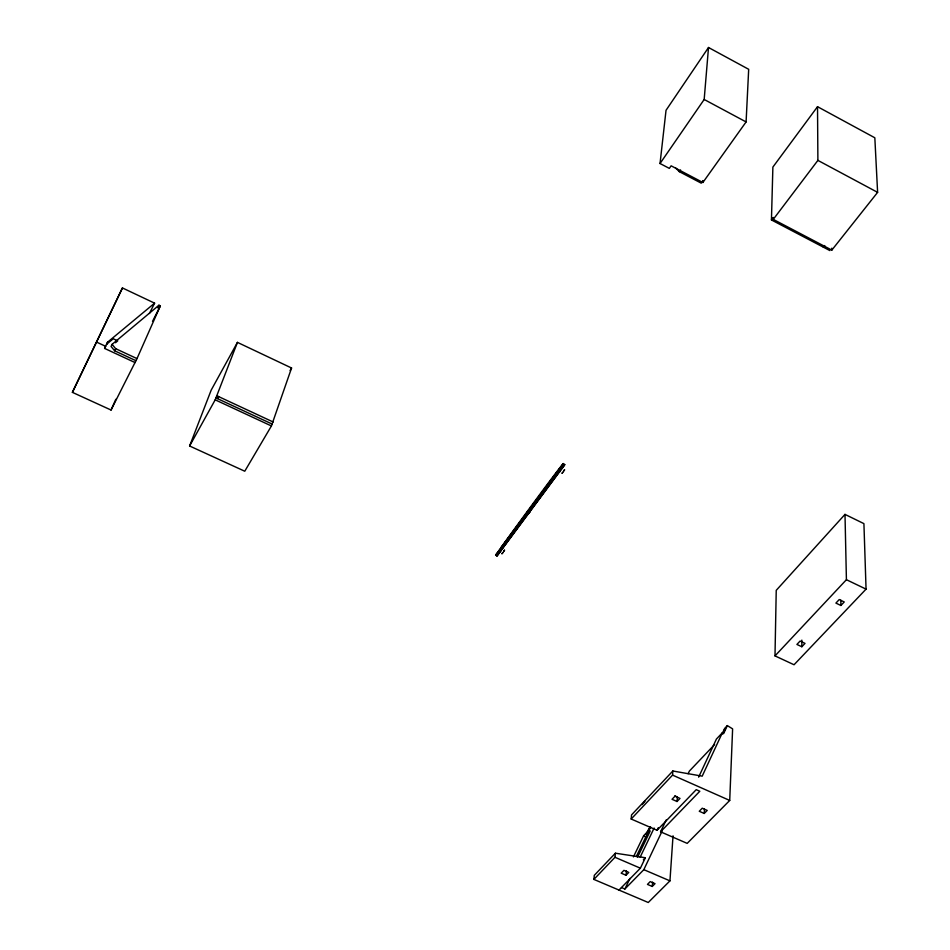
<?xml version="1.0" encoding="UTF-8"?>
<svg xmlns="http://www.w3.org/2000/svg" width="950" height="950" viewBox="0 0 950 950"><rect width="100%" height="100%" fill="white"/><g stroke="black" fill="none" stroke-linecap="round" stroke-linejoin="round"><path stroke-width="1.43" d="M801.824 646.748L805.018 643.376L800.09 641.06L796.908 644.444L801.824 646.748L801.847 640.122M774.998 655.892L776.233 590.342L845.001 514.389L863.918 523.64L866.056 589.131L794.046 664.751L774.998 655.892L846.414 579.702L845.001 514.389M771.447 219.949L772.884 167.081L817.523 106.685L874.831 137.786L877.61 192.363L831.832 250.099L773.264 219.379L773.312 217.479L771.447 219.949L829.884 250.586M666.211 819.921L660.571 831.808L687.194 843.374L729.719 800.446L732.616 728.864L727.332 725.61L724.648 728.436L721.964 734.231M746.094 121.933L748.683 69.302L708.51 47.5L666.033 110.295L660.036 163.519L669.334 168.388L671.127 165.822L702.893 182.483L746.094 121.933L704.176 99.477L708.51 47.5M704.223 813.461L707.227 810.409L702.252 808.212L699.259 811.276L704.223 813.461L704.461 809.139M677.041 801.503L680.01 798.416L674.987 796.207L672.03 799.294L677.041 801.503L677.35 796.967L674.844 795.874M618.996 890.079L640.383 868.193L645.359 857.743L615.386 853.207L594.308 875.318L593.881 879.403L648.256 902.5L669.952 880.864L673.028 835.81M660.571 831.808L699.818 791.255L696.231 789.664L657.056 830.276L631.18 819.019L672.564 775.117L672.849 770.996L702.193 776.162L722.332 732.806L723.579 733.709L727.332 725.61M652.246 886.457L655.037 883.654L650.239 881.6L647.461 884.403L652.246 886.457L652.579 882.146M702.893 182.483L703.036 180.607L701.231 183.148L679.357 171.677L675.474 167.806M631.18 819.019L631.548 814.91L672.849 770.996M626.026 875.247L628.769 872.421L623.936 870.354L621.193 873.181L626.026 875.247L626.43 870.746M593.881 879.403L614.994 857.292L615.386 853.207M271.415 425.956L291.567 368.006L237.441 342.38L211.185 390.129L189.608 445.989L244.768 471.224L271.415 425.956L215.199 399.831L189.608 445.989M218.536 396.554L217.348 398.572L218.547 396.518M215.199 399.831L237.441 342.38M149.411 313.476L154.601 303.157L122.443 287.945L72.39 392.35L111.043 410.032L136.99 358.601L160.348 305.888L158.959 305.223L112.112 344.339L111.079 346.453L114.606 350.776L135.933 360.691M111.043 410.032L115.829 399.273M135.09 362.591L104.607 348.424L107.564 342.214L154.601 303.157M698.642 777.148L716.431 739.029L722.332 732.806M688.133 773.704L689.391 771.068L714.626 744.515M621.466 887.549L624.886 888.998L643.827 869.666L662.031 831.25M72.39 392.35L122.443 287.945M657.056 830.276L658.303 827.676M624.886 888.998L629.969 878.394M640.146 857.197L654.134 828.032M636.227 856.639L650.643 827.058M637.628 857.114L650.18 831.024L649.004 830.169L643.661 835.727L633.413 856.912M645.964 834.254L650.394 826.726M104.607 348.424L105.64 346.311L96.71 342.154M107.564 342.214L106.519 344.327L113.228 338.758L117.752 340.86L115.532 342.724M114.606 350.776L115.651 348.662L112.112 344.339M157.664 307.8L158.959 305.223M152.523 321.361L160.348 305.888M290.094 370.536L291.567 368.006M563.635 471.069L564.633 469.692L563.647 471.058M561.391 469.324L564.775 464.621L563.386 463.624L495.651 555.085L496.981 556.059L564.775 464.621A86.604 1.235 -54 0 0 562.174 467.566M502.871 552.567L501.909 553.874L502.871 552.556M560.737 470.298L559.74 471.675M660.036 163.519L704.176 99.477M679.357 171.677L680.556 169.979M496.981 556.059L501.469 549.682M495.651 555.085L563.386 463.624A86.604 1.164 -54 0 0 500.887 547.651M501.564 549.611L502.051 548.946M527.867 511.599C525.291 515.244 530.694 507.692 528.105 511.349M500.258 551.475L500.662 550.941L499.7 552.271M558.6 472.91L502.218 548.613A86.604 1.235 -54 0 1 512.905 533.852M773.264 219.379L817.891 160.384L817.523 106.685M823.436 247.166L824.719 245.551L823.496 247.237M642.105 804.638L644.931 801.337M840.904 605.482L844.241 601.956L839.23 599.569L835.905 603.096L840.904 605.482L840.809 600.186M643.364 859.786L645.359 857.743M614.994 857.292L640.383 868.193M643.827 869.666L669.952 880.864M672.564 775.117L729.719 800.446M215.935 397.907L272.068 424.021M115.651 348.662L136.99 358.601M217.063 395.877L273.244 422.026M846.414 579.702L866.056 589.131M817.891 160.384L877.61 192.363M558.303 470.879L559.692 471.889M643.661 835.727L644.836 836.594M831.808 248.164L831.832 250.099M514.567 531.572A86.604 1.235 -54 0 1 518.712 525.884M522.832 520.256A86.604 1.235 -54 0 1 524.459 518.023M528.485 512.537A86.604 1.235 -54 0 1 530.064 510.376M533.378 505.887A86.604 1.235 -54 0 1 536.786 501.256M544.742 490.532A86.604 1.235 -54 0 1 547.247 487.172M550.383 482.98A86.604 1.235 -54 0 1 552.092 480.7M556.118 475.392A86.604 1.235 -54 0 1 557.745 473.254M724.292 731.191L723.104 732.842L724.292 731.191M648.137 831.416L646.998 832.936L648.137 831.416M649.349 828.911L648.209 830.407L649.349 828.911M725.444 728.757L724.232 730.336L725.444 728.757M504.509 550.216L503.559 551.523L504.509 550.216M562.079 473.29L563.041 471.972L562.151 473.183M530.314 511.124L528.734 513.332L530.314 511.112"/></g></svg>
